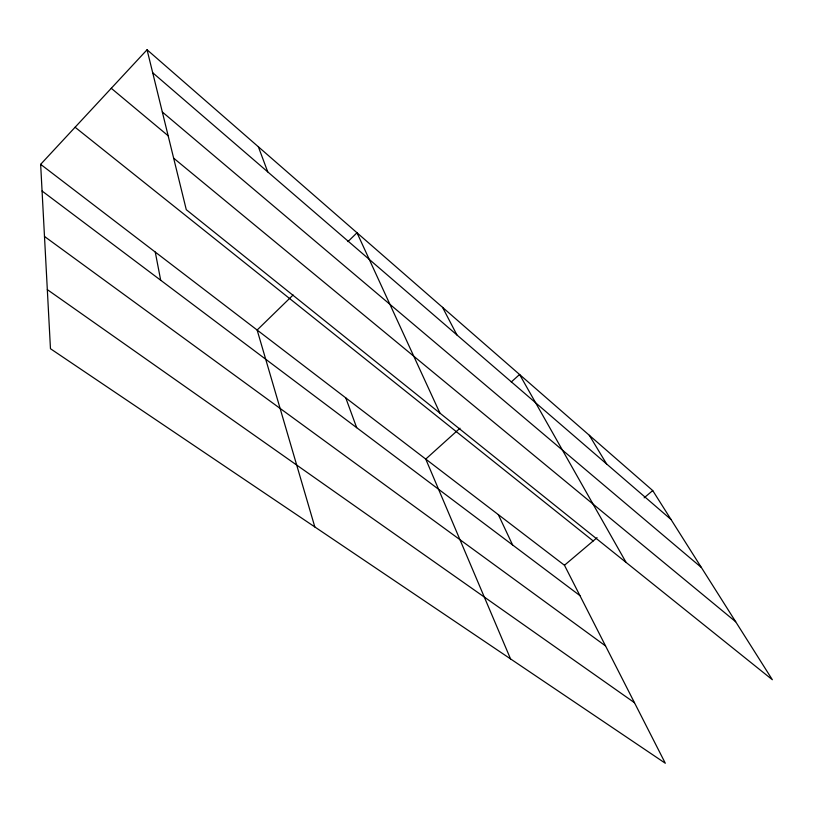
<?xml version="1.0" encoding="UTF-8"?>
<svg xmlns="http://www.w3.org/2000/svg" width="813" height="813" viewBox="0 0 813 813"><rect width="100%" height="100%" fill="white"/><g stroke="black" fill="none" stroke-linecap="round" stroke-linejoin="round"><path stroke-width="1.22" d="M40.65 164.338L564.466 565.259L665.308 763.244L50.467 348.716L40.65 164.338L147.062 49.756L652.727 490.564L772.35 679.729L186.279 209.683L147.062 49.756M293.107 294.997L257.142 330.037L314.824 526.946M347.944 241.593L357.009 232.772L439.935 413.126M459.995 428.217L425.748 459.091L510.544 658.896M511.265 381.998L519.588 374.498L626.101 562.444M564.466 565.259L597.057 537.678M644.15 497.82L652.727 490.564M47.317 289.621L634.465 702.696M44.491 236.461L605.563 645.939M42.073 191.014L579.933 595.614M75.101 127.245L593.185 540.95M173.647 158.159L735.674 621.732M111.269 88.292L168.474 136.035M162.336 112.011L701.365 567.484M152.702 72.743L671.01 519.477M589.313 435.28L606.62 463.979M442.557 307.344L456.926 334.956M498.328 514.639L512.617 544.984M258.371 146.787L267.751 171.909M345.759 397.862L356.683 427.689M155.263 252.06L160.689 280.251"/></g></svg>
